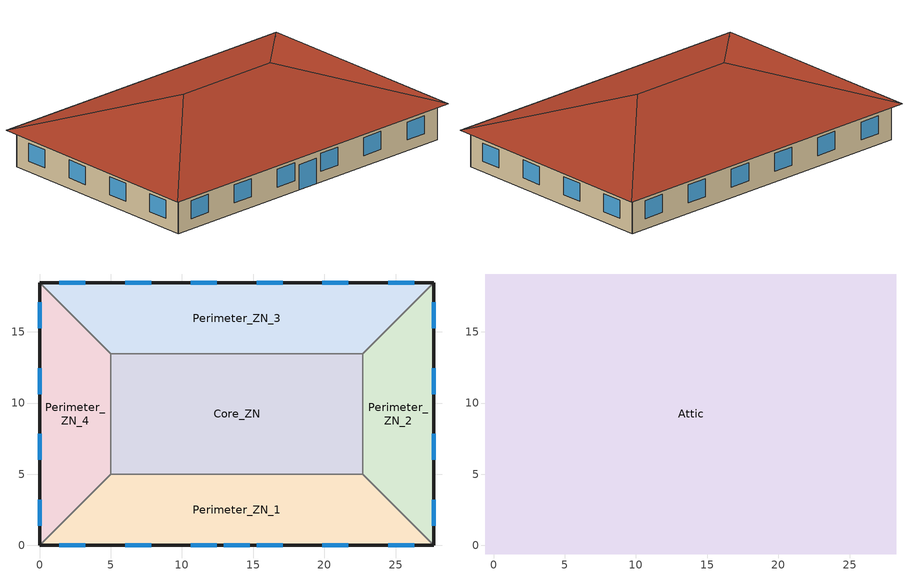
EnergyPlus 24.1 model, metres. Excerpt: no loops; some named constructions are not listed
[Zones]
Core_ZN
 floor ground (ext-slab): 5,13.46 22.69,13.46 22.69,5 5,5 z0
 wall to Perimeter_ZN_2 (int-walls): 22.69,5 22.69,13.46 z0:3.05
 wall to Perimeter_ZN_3 (int-walls): 22.69,13.46 5,13.46 z0:3.05
 wall to Perimeter_ZN_1 (int-walls): 5,5 22.69,5 z0:3.05
 wall to Perimeter_ZN_4 (int-walls): 5,13.46 5,5 z0:3.05
Perimeter_ZN_1
 floor ground (ext-slab): 27.69,0 0,0 5,5 22.69,5 z0
 wall outside (Mass Non-res Ext Wall): 0,0 27.69,0 z0:3.05
 wall to Perimeter_ZN_2 (int-walls): 27.69,0 22.69,5 z0:3.05
 wall to Perimeter_ZN_4 (int-walls): 5,5 0,0 z0:3.05
 window (Window Non-res Fixed): 1.39,0 3.22,0 / 6.01,0 7.84,0 / 10.62,0 12.45,0 / 15.24,0 17.07,0 / 19.85,0 21.68,0 / 24.47,0 26.3,0 z0.9:2.42; 12.93,0 14.76,0 z0:2.13
Perimeter_ZN_2
 floor ground (ext-slab): 22.69,13.46 27.69,18.46 27.69,0 22.69,5 z0
 wall outside (Mass Non-res Ext Wall): 27.69,0 27.69,18.46 z0:3.05
 wall to Perimeter_ZN_3 (int-walls): 27.69,18.46 22.69,13.46 z0:3.05
 window (Window Non-res Fixed): 27.69,1.39 27.69,3.22 / 27.69,6.01 27.69,7.84 / 27.69,10.62 27.69,12.45 / 27.69,15.24 27.69,17.07 z0.9:2.42
Perimeter_ZN_3
 floor ground (ext-slab): 5,13.46 0,18.46 27.69,18.46 22.69,13.46 z0
 wall outside (Mass Non-res Ext Wall): 27.69,18.46 0,18.46 z0:3.05
 wall to Perimeter_ZN_4 (int-walls): 0,18.46 5,13.46 z0:3.05
 window (Window Non-res Fixed): 26.3,18.46 24.47,18.46 / 21.68,18.46 19.85,18.46 / 17.07,18.46 15.24,18.46 / 12.45,18.46 10.62,18.46 / 7.84,18.46 6.01,18.46 / 3.22,18.46 1.39,18.46 z0.9:2.42
Perimeter_ZN_4
 floor ground (ext-slab): 5,5 0,0 0,18.46 5,13.46 z0
 wall outside (Mass Non-res Ext Wall): 0,18.46 0,0 z0:3.05
 window (Window Non-res Fixed): 0,17.07 0,15.24 / 0,12.45 0,10.62 / 0,7.84 0,6.01 / 0,3.22 0,1.39 z0.9:2.42
Attic
 floor outside (Attic Non-res Floor): 28.29,19.06 28.29,-0.6 27.69,0 27.69,18.46 z3.05; -0.6,19.06 28.29,19.06 27.69,18.46 0,18.46 z3.05; 0,0 27.69,0 28.29,-0.6 -0.6,-0.6 z3.05; -0.6,19.06 0,18.46 0,0 -0.6,-0.6 z3.05
 floor to Core_ZN (Attic Non-res Floor): 5,13.46 22.69,13.46 22.69,5 5,5 z3.05
 floor to Perimeter_ZN_2 (Attic Non-res Floor): 22.69,5 22.69,13.46 27.69,18.46 27.69,0 z3.05
 floor to Perimeter_ZN_3 (Attic Non-res Floor): 0,18.46 27.69,18.46 22.69,13.46 5,13.46 z3.05
 floor to Perimeter_ZN_1 (Attic Non-res Floor): 0,0 5,5 22.69,5 27.69,0 z3.05
 floor to Perimeter_ZN_4 (Attic Non-res Floor): 5,13.46 5,5 0,0 0,18.46 z3.05
 roof outside (Attic Non-res Roof): 28.29,-0.6,3.05 28.29,19.06,3.05 18.46,9.23,6.33; 28.29,19.06,3.05 -0.6,19.06,3.05 9.23,9.23,6.33 18.46,9.23,6.33; -0.6,-0.6,3.05 28.29,-0.6,3.05 18.46,9.23,6.33 9.23,9.23,6.33; -0.6,19.06,3.05 -0.6,-0.6,3.05 9.23,9.23,6.33
[INTERNALMASS] Zone or ZoneList=Core_ZN
Name | Construction | Surface Area
Core_ZN_Z001_O1739_monitor | Constr_Z001_O1739_Plastic_0.1701m | 0.4922
Core_ZN_Z001_O1740_monitor | Constr_Z001_O1740_Plastic_0.1056m | 0.5482
Core_ZN_Z001_O1741_item | Constr_Z001_O1741_Plastic_0.1426m | 0.4627
Core_ZN_Z001_O1742_chair | Constr_Z001_O1742_Wood_0.0412m | 1.9454
Core_ZN_Z001_O1743_monitor | Constr_Z001_O1743_Plastic_0.0892m | 0.388
Core_ZN_Z001_O1744_chair | Constr_Z001_O1744_Wood_0.0683m | 4.5107
Core_ZN_Z001_O1745_blackboard | Constr_Z001_O1745_Concrete_0.0882m | 6.0084
Core_ZN_Z001_O1746_chair | Constr_Z001_O1746_Wood_0.0721m | 5.8728
Core_ZN_Z001_O1747_chair | Constr_Z001_O1747_Wood_0.0505m | 2.9745
Core_ZN_Z001_O1748_desk | Constr_Z001_O1748_Wood_0.0915m | 12.1961
Core_ZN_Z001_O1749_chair | Constr_Z001_O1749_Wood_0.0461m | 2.2024
Core_ZN_Z001_O1750_blackboard | Constr_Z001_O1750_Concrete_0.0718m | 4.1454
Core_ZN_Z001_O1751_windowsill | Constr_Z001_O1751_Concrete_0.2300m | 5.0451
Core_ZN_Z001_O1752_radiator | Constr_Z001_O1752_Wood_0.1756m | 2.3957
Core_ZN_Z001_O1753_radiator | Constr_Z001_O1753_Wood_0.1629m | 2.7503
Core_ZN_Z001_O1754_table | Constr_Z001_O1754_Wood_0.1154m | 20.0414
Core_ZN_Z001_O1755_chair | Constr_Z001_O1755_Wood_0.0568m | 3.2033
Core_ZN_Z001_O1756_chair | Constr_Z001_O1756_Wood_0.0670m | 4.5898
Core_ZN_Z001_O1757_monitor | Constr_Z001_O1757_Plastic_0.0935m | 0.446
Core_ZN_Z001_O1758_chair | Constr_Z001_O1758_Wood_0.0726m | 5.1481
Core_ZN_Z001_O1759_light | Constr_Z001_O1759_Concrete_0.1888m | 3.6526
Core_ZN_Z001_O1760_chair | Constr_Z001_O1760_Wood_0.0581m | 3.3134
Core_ZN_Z001_O1761_chair | Constr_Z001_O1761_Wood_0.0665m | 5.0068
Core_ZN_Z001_O1762_light | Constr_Z001_O1762_Concrete_0.1329m | 0.7049
Core_ZN_Z001_O1763_light | Constr_Z001_O1763_Concrete_0.1716m | 1.3476
Core_ZN_Z001_O1764_monitor | Constr_Z001_O1764_Plastic_0.0904m | 0.3218
Core_ZN_Z001_O1765_monitor | Constr_Z001_O1765_Plastic_0.0961m | 0.6557
Core_ZN_Z001_O1766_item | Constr_Z001_O1766_Plastic_0.1176m | 0.4652
Core_ZN_Z001_O1767_chair | Constr_Z001_O1767_Wood_0.0374m | 1.5016
Core_ZN_Z001_O1768_monitor | Constr_Z001_O1768_Plastic_0.0891m | 0.2987
Core_ZN_Z001_O1769_wardrobe | Constr_Z001_O1769_Wood_0.4379m | 6.4582
Core_ZN_Z001_O1771_whiteboard | Constr_Z001_O1771_Plastic_0.5106m | 5.9086
Core_ZN_Z001_O1772_whiteboard | Constr_Z001_O1772_Plastic_0.3633m | 5.9088
Core_ZN_Z001_O1773_jalousie | Constr_Z001_O1773_Plastic_0.8269m | 21.0791
Core_ZN_Z001_O1774_table | Constr_Z001_O1774_Wood_0.0889m | 9.3599
Core_ZN_Z001_O1775_chair | Constr_Z001_O1775_Wood_0.0512m | 2.9666
Core_ZN_Z001_O1776_table | Constr_Z001_O1776_Wood_0.1100m | 33.0191
Core_ZN_Z001_O1777_chair | Constr_Z001_O1777_Wood_0.0554m | 3.2521
Core_ZN_Z001_O1778_chair | Constr_Z001_O1778_Wood_0.0636m | 4.182
Core_ZN_Z001_O1779_chair | Constr_Z001_O1779_Wood_0.0448m | 2.1424
Core_ZN_Z001_O1780_chair | Constr_Z001_O1780_Wood_0.0646m | 4.31
Core_ZN_Z001_O1781_computer desk | Constr_Z001_O1781_Wood_0.0893m | 16.1959
Core_ZN_Z001_O1782_chair | Constr_Z001_O1782_Wood_0.0227m | 1.1518
Core_ZN_Z001_O1783_chair | Constr_Z001_O1783_Wood_0.0461m | 2.503
Core_ZN_Z001_O1784_cabinet | Constr_Z001_O1784_Wood_0.2575m | 2.5465
Core_ZN_Z001_O1785_coffee machine | Constr_Z001_O1785_Plastic_0.1191m | 0.4426
Core_ZN_Z001_O1786_trash can | Constr_Z001_O1786_Plastic_0.0163m | 1.7486
Core_ZN_Z001_O1787_chair | Constr_Z001_O1787_Wood_0.0414m | 1.8518
Core_ZN_Z001_O1788_device | Constr_Z001_O1788_Plastic_0.1145m | 0.1048
Core_ZN_Z001_O1789_monitor | Constr_Z001_O1789_Plastic_0.1488m | 0.2533
Core_ZN_Z001_O1790_monitor | Constr_Z001_O1790_Plastic_0.0602m | 0.0565
Core_ZN_Z001_O1791_monitor | Constr_Z001_O1791_Plastic_0.1215m | 0.559
Core_ZN_Z001_O1792_stand | Constr_Z001_O1792_Wood_0.2543m | 2.1388
Core_ZN_Z001_O1793_windowsill | Constr_Z001_O1793_Concrete_0.8228m | 4.8369
Core_ZN_Z001_O1794_heater | Constr_Z001_O1794_Metal_0.2381m | 0.8804
Core_ZN_Z001_O1795_heater | Constr_Z001_O1795_Metal_0.3426m | 2.0982
Core_ZN_Z001_O1796_chair | Constr_Z001_O1796_Wood_0.0406m | 2.0102
Core_ZN_Z001_O1797_pc | Constr_Z001_O1797_Plastic_0.0819m | 0.0965
Core_ZN_Z001_O1798_pc | Constr_Z001_O1798_Plastic_0.1595m | 0.6939
Core_ZN_Z001_O1799_pc | Constr_Z001_O1799_Plastic_0.0878m | 0.4337
Core_ZN_Z001_O1800_box | Constr_Z001_O1800_Books_0.2088m | 1.9068
Core_ZN_Z001_O1801_monitor | Constr_Z001_O1801_Plastic_0.1087m | 0.5126
Core_ZN_Z001_O1802_table | Constr_Z001_O1802_Wood_0.3640m | 102.1374
Core_ZN_Z001_O1803_chair | Constr_Z001_O1803_Wood_0.3056m | 108.4824
Core_ZN_Z001_O1804_chair | Constr_Z001_O1804_Wood_0.3128m | 114.8013
Core_ZN_Z001_O1805_desk | Constr_Z001_O1805_Wood_0.2774m | 85.2024
Core_ZN_Z001_O1806_shelf | Constr_Z001_O1806_Wood_1.0172m | 70.2983
Core_ZN_Z001_O1807_shelf | Constr_Z001_O1807_Wood_0.8828m | 59.3018
Core_ZN_Z001_O1808_showcase | Constr_Z001_O1808_Wood_0.9421m | 58.7546
Core_ZN_Z001_O1811_lamp | Constr_Z001_O1811_Plastic_0.3426m | 3.2493
Core_ZN_Z001_O1812_showcase | Constr_Z001_O1812_Wood_0.9641m | 47.2212
Core_ZN_Z001_O1813_shelf | Constr_Z001_O1813_Wood_1.0816m | 48.4045
Core_ZN_Z001_O1814_clock | Constr_Z001_O1814_Plastic_0.3870m | 1.5663
Core_ZN_Z001_O1815_organizer | Constr_Z001_O1815_Plastic_1.0161m | 65.6236
Core_ZN_Z001_O1816_light | Constr_Z001_O1816_Concrete_1.4773m | 2.2892
Core_ZN_Z001_O1817_teapot | Constr_Z001_O1817_Plastic_1.0469m | 2.1917
Core_ZN_Z001_O1820_organizer | Constr_Z001_O1820_Plastic_2.2749m | 10.25
Core_ZN_Z001_O1821_laptop | Constr_Z001_O1821_Plastic_1.0124m | 24.9958
Core_ZN_Z001_O1822_plant | Constr_Z001_O1822_Plastic_1.1511m | 32.4132
Core_ZN_Z001_O1823_plant | Constr_Z001_O1823_Plastic_1.2413m | 23.7142
Core_ZN_Z001_O1824_plant | Constr_Z001_O1824_Plastic_0.9379m | 28.3648
Core_ZN_Z001_O1825_basket | Constr_Z001_O1825_Plastic_0.9441m | 47.1676
Core_ZN_Z001_O1826_box | Constr_Z001_O1826_Books_1.5214m | 12.4749
Core_ZN_Z001_O1827_chair | Constr_Z001_O1827_Wood_0.3218m | 115.9111
Core_ZN_Z001_O1828_blackboard | Constr_Z001_O1828_Concrete_1.2002m | 49.7386
Core_ZN_Z001_O1829_chair | Constr_Z001_O1829_Wood_0.3878m | 159.2549
Core_ZN_Z001_O1830_chair | Constr_Z001_O1830_Wood_0.3279m | 125.5482
Core_ZN_Z001_O1831_desk | Constr_Z001_O1831_Wood_0.3664m | 119.702
Core_ZN_Z001_O1832_blackboard | Constr_Z001_O1832_Concrete_1.1561m | 66.2964
Core_ZN_Z001_O1833_windowsill | Constr_Z001_O1833_Concrete_1.1858m | 81.7537
Core_ZN_Z001_O1834_radiator | Constr_Z001_O1834_Wood_0.9847m | 65.9233
Core_ZN_Z001_O1835_radiator | Constr_Z001_O1835_Wood_1.1228m | 66.8871
Core_ZN_Z001_O1836_table | Constr_Z001_O1836_Wood_0.3701m | 120.5491
Core_ZN_Z001_O1837_chair | Constr_Z001_O1837_Wood_0.3402m | 123.5725
Core_ZN_Z001_O1838_chair | Constr_Z001_O1838_Wood_0.3486m | 133.5501
Core_ZN_Z001_O1839_chair | Constr_Z001_O1839_Wood_0.3580m | 140.2637
Core_ZN_Z001_O1840_light | Constr_Z001_O1840_Concrete_1.0017m | 75.0442
Core_ZN_Z001_O1841_chair | Constr_Z001_O1841_Wood_0.3324m | 130.1742
Core_ZN_Z001_O1842_light | Constr_Z001_O1842_Concrete_1.1632m | 76.0048
Core_ZN_Z001_O1843_light | Constr_Z001_O1843_Concrete_1.4842m | 32.5722
Core_ZN_Z001_O1844_item | Constr_Z001_O1844_Plastic_2.1024m | 29.1561
Core_ZN_Z001_O1845_chair | Constr_Z001_O1845_Wood_0.3534m | 132.8987
Core_ZN_Z001_O1846_monitor | Constr_Z001_O1846_Plastic_1.3962m | 36.1105
Core_ZN_Z001_O1847_blackboard | Constr_Z001_O1847_Concrete_0.9975m | 68.9506
Core_ZN_Z001_O1848_chair | Constr_Z001_O1848_Wood_0.4491m | 203.6506
Core_ZN_Z001_O1849_chair | Constr_Z001_O1849_Wood_0.3205m | 102.9296
Core_ZN_Z001_O1850_desk | Constr_Z001_O1850_Wood_0.3596m | 98.7245
Core_ZN_Z001_O1851_blackboard | Constr_Z001_O1851_Concrete_0.9559m | 66.0173
Core_ZN_Z001_O1852_windowsill | Constr_Z001_O1852_Concrete_0.9946m | 73.9668
Core_ZN_Z001_O1853_radiator | Constr_Z001_O1853_Wood_1.2490m | 58.263
Core_ZN_Z001_O1854_radiator | Constr_Z001_O1854_Wood_1.1493m | 57.7965
Core_ZN_Z001_O1855_table | Constr_Z001_O1855_Wood_0.5119m | 152.613
Core_ZN_Z001_O1856_chair | Constr_Z001_O1856_Wood_0.3641m | 130.7074
Core_ZN_Z001_O1857_chair | Constr_Z001_O1857_Wood_0.3823m | 142.8438
Core_ZN_Z001_O1858_chair | Constr_Z001_O1858_Wood_0.3386m | 115.3055
Core_ZN_Z001_O1859_light | Constr_Z001_O1859_Concrete_1.5861m | 90.5048
Core_ZN_Z001_O1860_chair | Constr_Z001_O1860_Wood_0.3112m | 100.6518
Core_ZN_Z001_O1861_light | Constr_Z001_O1861_Concrete_0.9880m | 59.0736
Core_ZN_Z001_O1862_light | Constr_Z001_O1862_Concrete_0.9412m | 73.8894
Core_ZN_Z001_O1863_item | Constr_Z001_O1863_Plastic_1.0728m | 44.2065
Core_ZN_Z001_O1864_chair | Constr_Z001_O1864_Wood_0.2836m | 79.6533
Core_ZN_Z001_O1865_monitor | Constr_Z001_O1865_Plastic_1.3006m | 24.9143
Core_ZN_Z001_O1866_wardrobe | Constr_Z001_O1866_Wood_0.5623m | 12.7656
Core_ZN_Z001_O1867_chair | Constr_Z001_O1867_Wood_0.0614m | 3.7789
Core_ZN_Z001_O1868_bed | Constr_Z001_O1868_Wood_0.4059m | 5.5013
Core_ZN_Z001_O1869_bed | Constr_Z001_O1869_Fabric_0.3582m | 5.5611
Core_ZN_Z001_O1870_nightstand | Constr_Z001_O1870_Wood_0.1436m | 0.7537
Core_ZN_Z001_O1871_nightstand | Constr_Z001_O1871_Wood_0.1990m | 0.7457
Core_ZN_Z001_O1872_desk | Constr_Z001_O1872_Wood_0.0429m | 14.7344
Core_ZN_Z001_O1873_monitor | Constr_Z001_O1873_Plastic_0.1443m | 0.4692
Core_ZN_Z001_O1874_radiator | Constr_Z001_O1874_Wood_0.3586m | 2.6518
Core_ZN_Z001_O1875_coffee table | Constr_Z001_O1875_Wood_0.0608m | 5.5997
Core_ZN_Z001_O1876_chair | Constr_Z001_O1876_Wood_0.0695m | 5.313
Core_ZN_Z001_O1877_chair | Constr_Z001_O1877_Wood_0.0682m | 5.0912
Core_ZN_Z001_O1878_partition | Constr_Z001_O1878_Concrete_0.5548m | 11.29
Core_ZN_Z001_O1879_closet | Constr_Z001_O1879_Wood_0.2758m | 5.7941
Core_ZN_Z001_O1880_bench | Constr_Z001_O1880_Wood_0.2886m | 1.7933
Core_ZN_Z001_O1881_bag | Constr_Z001_O1881_Fabric_0.1386m | 0.7787
Core_ZN_Z001_O1882_luggage | Constr_Z001_O1882_Plastic_0.1736m | 1.6121
Core_ZN_Z001_O1883_trash can | Constr_Z001_O1883_Plastic_0.0161m | 1.8306
Core_ZN_Z001_O1884_blanket | Constr_Z001_O1884_Plastic_0.1269m | 2.4948
Core_ZN_Z001_O1885_blanket | Constr_Z001_O1885_Plastic_0.0991m | 2.1898
Core_ZN_Z001_O1886_pillow | Constr_Z001_O1886_Fabric_0.1473m | 1.0264
Core_ZN_Z001_O1887_pillow | Constr_Z001_O1887_Fabric_0.1135m | 0.976
Core_ZN_Z001_O1888_doorframe | Constr_Z001_O1888_Concrete_0.0755m | 1.2328
Core_ZN_Z001_O1890_lamp | Constr_Z001_O1890_Plastic_0.0429m | 0.3127
Core_ZN_Z001_O1891_backpack | Constr_Z001_O1891_Plastic_0.1040m | 0.4018
Core_ZN_Z001_O1892_bag | Constr_Z001_O1892_Fabric_0.0805m | 0.2185
Core_ZN_Z001_O1893_bag | Constr_Z001_O1893_Fabric_0.1538m | 0.3752
Core_ZN_Z001_O1894_bag | Constr_Z001_O1894_Fabric_0.1244m | 0.3659
Core_ZN_Z001_O1895_light | Constr_Z001_O1895_Concrete_0.0686m | 0.1006
Core_ZN_Z001_O1896_wardrobe | Constr_Z001_O1896_Wood_0.6037m | 12.3621
Core_ZN_Z001_O1897_chair | Constr_Z001_O1897_Wood_0.0671m | 4.6815
Core_ZN_Z001_O1898_bed | Constr_Z001_O1898_Wood_0.3730m | 5.6
Core_ZN_Z001_O1899_bed | Constr_Z001_O1899_Fabric_0.3641m | 5.822
Core_ZN_Z001_O1900_nightstand | Constr_Z001_O1900_Wood_0.1587m | 0.9042
Core_ZN_Z001_O1901_nightstand | Constr_Z001_O1901_Wood_0.1966m | 0.9401
Core_ZN_Z001_O1902_desk | Constr_Z001_O1902_Wood_0.0631m | 14.7846
Core_ZN_Z001_O1903_monitor | Constr_Z001_O1903_Plastic_0.1294m | 0.6669
Core_ZN_Z001_O1904_radiator | Constr_Z001_O1904_Wood_0.3787m | 3.0334
Core_ZN_Z001_O1905_coffee table | Constr_Z001_O1905_Wood_0.0591m | 4.9597
Core_ZN_Z001_O1906_chair | Constr_Z001_O1906_Wood_0.0758m | 6.3359
Core_ZN_Z001_O1907_chair | Constr_Z001_O1907_Wood_0.0715m | 5.5659
Core_ZN_Z001_O1908_partition | Constr_Z001_O1908_Concrete_0.5894m | 6.8427
Core_ZN_Z001_O1909_closet | Constr_Z001_O1909_Wood_0.2772m | 6.4216
Core_ZN_Z001_O1910_bench | Constr_Z001_O1910_Wood_0.2997m | 1.7386
Core_ZN_Z001_O1911_bag | Constr_Z001_O1911_Fabric_0.1442m | 0.7754
Core_ZN_Z001_O1912_luggage | Constr_Z001_O1912_Plastic_0.1917m | 1.6506
Core_ZN_Z001_O1913_trash can | Constr_Z001_O1913_Plastic_0.0170m | 2.0772
Core_ZN_Z001_O1914_blanket | Constr_Z001_O1914_Plastic_0.0857m | 2.3666
Core_ZN_Z001_O1915_blanket | Constr_Z001_O1915_Plastic_0.0932m | 2.2868
Core_ZN_Z001_O1916_pillow | Constr_Z001_O1916_Fabric_0.1236m | 0.8771
Core_ZN_Z001_O1917_pillow | Constr_Z001_O1917_Fabric_0.1626m | 1.1405
Core_ZN_Z001_O1918_doorframe | Constr_Z001_O1918_Concrete_0.0820m | 1.1476
Core_ZN_Z001_O1920_backpack | Constr_Z001_O1920_Plastic_0.1066m | 0.4005
Core_ZN_Z001_O1921_bag | Constr_Z001_O1921_Fabric_0.1035m | 0.2948
Core_ZN_Z001_O1922_bag | Constr_Z001_O1922_Fabric_0.0523m | 0.3061
Core_ZN_Z001_O1923_bag | Constr_Z001_O1923_Fabric_0.1370m | 0.3444
Core_ZN_Z001_O1924_wardrobe | Constr_Z001_O1924_Wood_0.2570m | 13.4066
Core_ZN_Z001_O1925_chair | Constr_Z001_O1925_Wood_0.0607m | 3.9786
Core_ZN_Z001_O1926_bed | Constr_Z001_O1926_Wood_0.1889m | 5.6993
Core_ZN_Z001_O1927_bed | Constr_Z001_O1927_Fabric_0.2105m | 5.8021
Core_ZN_Z001_O1928_nightstand | Constr_Z001_O1928_Wood_0.1119m | 0.9253
Core_ZN_Z001_O1929_nightstand | Constr_Z001_O1929_Wood_0.1318m | 0.8779
Core_ZN_Z001_O1930_desk | Constr_Z001_O1930_Wood_0.0236m | 6.838
Core_ZN_Z001_O1931_monitor | Constr_Z001_O1931_Plastic_0.0900m | 0.5325
Core_ZN_Z001_O1932_radiator | Constr_Z001_O1932_Wood_0.1251m | 1.9184
Core_ZN_Z001_O1933_coffee table | Constr_Z001_O1933_Wood_0.0583m | 3.4042
Core_ZN_Z001_O1934_chair | Constr_Z001_O1934_Wood_0.0612m | 4.2857
Core_ZN_Z001_O1935_chair | Constr_Z001_O1935_Wood_0.0627m | 4.091
Core_ZN_Z001_O1936_partition | Constr_Z001_O1936_Concrete_0.1642m | 11.7554
Core_ZN_Z001_O1937_closet | Constr_Z001_O1937_Wood_0.1664m | 5.6506
Core_ZN_Z001_O1938_bench | Constr_Z001_O1938_Wood_0.2442m | 1.8609
Core_ZN_Z001_O1939_bag | Constr_Z001_O1939_Fabric_0.1245m | 0.8034
Core_ZN_Z001_O1940_luggage | Constr_Z001_O1940_Plastic_0.1181m | 1.5957
Core_ZN_Z001_O1941_trash can | Constr_Z001_O1941_Plastic_0.0156m | 1.7469
Core_ZN_Z001_O1942_blanket | Constr_Z001_O1942_Plastic_0.0538m | 2.3573
Core_ZN_Z001_O1943_blanket | Constr_Z001_O1943_Plastic_0.1366m | 1.8389
Core_ZN_Z001_O1944_pillow | Constr_Z001_O1944_Fabric_0.1075m | 0.6928
Core_ZN_Z001_O1945_pillow | Constr_Z001_O1945_Fabric_0.0975m | 1.1998
Core_ZN_Z001_O1946_doorframe | Constr_Z001_O1946_Concrete_0.0350m | 1.2742
Core_ZN_Z001_O1948_lamp | Constr_Z001_O1948_Plastic_0.0488m | 0.3337
Core_ZN_Z001_O1949_backpack | Constr_Z001_O1949_Plastic_0.0872m | 0.3989
Core_ZN_Z001_O1950_bag | Constr_Z001_O1950_Fabric_0.1433m | 0.3887
Core_ZN_Z001_O1951_bag | Constr_Z001_O1951_Fabric_0.0714m | 0.2226
Core_ZN_Z001_O1952_bag | Constr_Z001_O1952_Fabric_0.0630m | 0.1856
Core_ZN_Z001_O1953_light | Constr_Z001_O1953_Concrete_0.0537m | 0.1507
Core_ZN_Z001_O1954_light | Constr_Z001_O1954_Concrete_0.0451m | 0.2262
Core_ZN_Z001_O1955_box | Constr_Z001_O1955_Books_0.1626m | 0.8018
Core_ZN_Z001_O1956_shelf | Constr_Z001_O1956_Wood_0.3896m | 5.9558
Core_ZN_Z001_O1957_drawer | Constr_Z001_O1957_Wood_0.1755m | 0.805
Core_ZN_Z001_O1958_table | Constr_Z001_O1958_Wood_0.0770m | 3.2391
Core_ZN_Z001_O1959_desk | Constr_Z001_O1959_Wood_0.0657m | 2.8059
Core_ZN_Z001_O1960_box | Constr_Z001_O1960_Books_0.2900m | 1.9955
Core_ZN_Z001_O1961_papers | Constr_Z001_O1961_Books_0.0812m | 0.2032
Core_ZN_Z001_O1962_laptop | Constr_Z001_O1962_Plastic_0.0674m | 0.4067
Core_ZN_Z001_O1964_box | Constr_Z001_O1964_Books_0.1193m | 0.797
Core_ZN_Z001_O1965_box | Constr_Z001_O1965_Books_0.1214m | 0.2472
Core_ZN_Z001_O1966_book | Constr_Z001_O1966_Books_0.0671m | 0.1817
Core_ZN_Z001_O1967_rack | Constr_Z001_O1967_Wood_0.2554m | 0.6164
Core_ZN_Z001_O1968_box | Constr_Z001_O1968_Books_0.0881m | 0.4361
Core_ZN_Z001_O1969_box | Constr_Z001_O1969_Books_0.1238m | 0.4296
Core_ZN_Z001_O1970_box | Constr_Z001_O1970_Books_0.1592m | 0.3599
Core_ZN_Z001_O1971_box | Constr_Z001_O1971_Books_0.0876m | 0.2329
Core_ZN_Z001_O1972_organizer | Constr_Z001_O1972_Plastic_0.0781m | 0.0973
Core_ZN_Z001_O1973_box | Constr_Z001_O1973_Books_0.2077m | 0.3943
Core_ZN_Z001_O1974_box | Constr_Z001_O1974_Books_0.0998m | 0.3278
Core_ZN_Z001_O1975_box | Constr_Z001_O1975_Books_0.0927m | 0.3655
Core_ZN_Z001_O1976_box | Constr_Z001_O1976_Books_0.0981m | 0.3556
Core_ZN_Z001_O1977_box | Constr_Z001_O1977_Books_0.0900m | 0.211
Core_ZN_Z001_O1978_box | Constr_Z001_O1978_Books_0.1162m | 0.6688
Core_ZN_Z001_O1979_shelf | Constr_Z001_O1979_Wood_0.4736m | 6.3223
Core_ZN_Z001_O1980_drawer | Constr_Z001_O1980_Wood_0.1473m | 0.8499
Core_ZN_Z001_O1981_table | Constr_Z001_O1981_Wood_0.0824m | 3.4944
Core_ZN_Z001_O1982_desk | Constr_Z001_O1982_Wood_0.0500m | 3.2236
Core_ZN_Z001_O1983_box | Constr_Z001_O1983_Books_0.2576m | 1.9741
Core_ZN_Z001_O1984_drawer | Constr_Z001_O1984_Wood_0.1215m | 0.3417
Core_ZN_Z001_O1985_papers | Constr_Z001_O1985_Books_0.1273m | 0.3717
Core_ZN_Z001_O1986_lamp | Constr_Z001_O1986_Plastic_0.0846m | 0.1713
Core_ZN_Z001_O1987_lamp | Constr_Z001_O1987_Plastic_0.0871m | 0.1596
Core_ZN_Z001_O1988_item | Constr_Z001_O1988_Plastic_0.0484m | 0.1446
Core_ZN_Z001_O1989_laptop | Constr_Z001_O1989_Plastic_0.0491m | 0.3097
Core_ZN_Z001_O1991_box | Constr_Z001_O1991_Books_0.1030m | 0.8183
Core_ZN_Z001_O1992_box | Constr_Z001_O1992_Books_0.1241m | 0.5744
Core_ZN_Z001_O1993_book | Constr_Z001_O1993_Books_0.0917m | 0.1842
Core_ZN_Z001_O1994_rack | Constr_Z001_O1994_Wood_0.2468m | 0.5617
Core_ZN_Z001_O1995_box | Constr_Z001_O1995_Books_0.1237m | 0.5361
Core_ZN_Z001_O1996_box | Constr_Z001_O1996_Books_0.0902m | 0.4745
Core_ZN_Z001_O1997_box | Constr_Z001_O1997_Books_0.1318m | 0.4574
Core_ZN_Z001_O1998_box | Constr_Z001_O1998_Books_0.0977m | 0.2886
Core_ZN_Z001_O1999_organizer | Constr_Z001_O1999_Plastic_0.2081m | 1.0407
Core_ZN_Z001_O2000_box | Constr_Z001_O2000_Books_0.1134m | 0.388
Core_ZN_Z001_O2001_box | Constr_Z001_O2001_Books_0.1165m | 0.3829
Core_ZN_Z001_O2002_box | Constr_Z001_O2002_Books_0.0988m | 0.2824
Core_ZN_Z001_O2003_box | Constr_Z001_O2003_Books_0.0875m | 0.3327
Core_ZN_Z001_O2004_box | Constr_Z001_O2004_Books_0.1051m | 0.2122
Core_ZN_Z001_O2005_armoire | Constr_Z001_O2005_Wood_0.6505m | 14.2633
Core_ZN_Z001_O2006_plant | Constr_Z001_O2006_Plastic_0.1129m | 0.5029
Core_ZN_Z001_O2007_plant | Constr_Z001_O2007_Plastic_0.1299m | 0.4526
Core_ZN_Z001_O2008_plant | Constr_Z001_O2008_Plastic_0.1574m | 0.5635
Core_ZN_Z001_O2009_radiator | Constr_Z001_O2009_Metal_0.2045m | 1.4572
Core_ZN_Z001_O2010_side table | Constr_Z001_O2010_Wood_0.0637m | 3.3332
Core_ZN_Z001_O2011_stool | Constr_Z001_O2011_Wood_0.1124m | 0.4235
Core_ZN_Z001_O2012_tv | Constr_Z001_O2012_Plastic_0.0765m | 0.5531
Core_ZN_Z001_O2014_computer desk | Constr_Z001_O2014_Wood_0.1298m | 11.3277
Core_ZN_Z001_O2015_cabinet | Constr_Z001_O2015_Wood_0.2525m | 1.8245
Core_ZN_Z001_O2016_storage bin | Constr_Z001_O2016_Plastic_0.1234m | 0.342
Core_ZN_Z001_O2017_object | Constr_Z001_O2017_Plastic_0.1036m | 0.3581
Core_ZN_Z001_O2018_clock | Constr_Z001_O2018_Plastic_0.0924m | 0.1765
Core_ZN_Z001_O2019_printer | Constr_Z001_O2019_Plastic_0.0986m | 0.4767
Core_ZN_Z001_O2020_couch | Constr_Z001_O2020_Fabric_0.4050m | 5.0304
Core_ZN_Z001_O2021_cabinet | Constr_Z001_O2021_Wood_0.2522m | 1.8728
Core_ZN_Z001_O2022_vase | Constr_Z001_O2022_Plastic_0.0332m | 0.1444
Core_ZN_Z001_O2023_object | Constr_Z001_O2023_Plastic_0.0744m | 0.1505
Core_ZN_Z001_O2024_desk | Constr_Z001_O2024_Wood_0.1099m | 11.3297
Core_ZN_Z001_O2025_ventilator | Constr_Z001_O2025_Plastic_0.0844m | 0.1434
Core_ZN_Z001_O2026_keyboard | Constr_Z001_O2026_Plastic_0.1659m | 0.7322
Core_ZN_Z001_O2027_vase | Constr_Z001_O2027_Plastic_0.0635m | 0.104
Core_ZN_Z001_O2028_printer | Constr_Z001_O2028_Plastic_0.0776m | 0.1611
Core_ZN_Z001_O2029_chair | Constr_Z001_O2029_Wood_0.0634m | 4.1576
Core_ZN_Z001_O2030_table | Constr_Z001_O2030_Wood_0.0706m | 3.9822
Core_ZN_Z001_O2031_plant | Constr_Z001_O2031_Plastic_0.2174m | 1.0972
Core_ZN_Z001_O2032_wardrobe | Constr_Z001_O2032_Wood_0.4806m | 10.3735
Core_ZN_Z001_O2033_couch | Constr_Z001_O2033_Fabric_0.3834m | 5.1087
Core_ZN_Z001_O2034_cabinet | Constr_Z001_O2034_Wood_0.2417m | 1.9724
Core_ZN_Z001_O2035_vase | Constr_Z001_O2035_Plastic_0.0329m | 0.1457
Core_ZN_Z001_O2036_object | Constr_Z001_O2036_Plastic_0.0784m | 0.1925
Core_ZN_Z001_O2037_desk | Constr_Z001_O2037_Wood_0.1124m | 11.4025
Core_ZN_Z001_O2038_lamp | Constr_Z001_O2038_Plastic_0.1501m | 0.4445
Core_ZN_Z001_O2039_ventilator | Constr_Z001_O2039_Plastic_0.0520m | 0.0962
Core_ZN_Z001_O2040_keyboard | Constr_Z001_O2040_Plastic_0.0851m | 0.6425
Core_ZN_Z001_O2041_vase | Constr_Z001_O2041_Plastic_0.1322m | 0.3925
Core_ZN_Z001_O2042_printer | Constr_Z001_O2042_Plastic_0.1302m | 0.3265
Core_ZN_Z001_O2043_couch | Constr_Z001_O2043_Fabric_0.4540m | 5.0584
Core_ZN_Z001_O2044_cabinet | Constr_Z001_O2044_Wood_0.1690m | 1.1757
Core_ZN_Z001_O2045_object | Constr_Z001_O2045_Plastic_0.0863m | 0.124
Core_ZN_Z001_O2046_desk | Constr_Z001_O2046_Wood_0.1215m | 12.2972
Core_ZN_Z001_O2047_ventilator | Constr_Z001_O2047_Plastic_0.0505m | 0.0416
Core_ZN_Z001_O2048_keyboard | Constr_Z001_O2048_Plastic_0.1280m | 0.7162
Core_ZN_Z001_O2049_vase | Constr_Z001_O2049_Plastic_0.0760m | 0.0987
Core_ZN_Z001_O2050_printer | Constr_Z001_O2050_Plastic_0.1139m | 0.3152
Core_ZN_Z001_O2051_chair | Constr_Z001_O2051_Wood_0.0414m | 1.8087
Core_ZN_Z001_O2052_plant | Constr_Z001_O2052_Plastic_0.0623m | 0.1877
Core_ZN_Z001_O2053_cabinet | Constr_Z001_O2053_Wood_0.3034m | 0.7247
Core_ZN_Z001_O2054_couch | Constr_Z001_O2054_Fabric_0.4469m | 4.9304
Core_ZN_Z001_O2055_cabinet | Constr_Z001_O2055_Wood_0.2889m | 1.9515
Core_ZN_Z001_O2056_object | Constr_Z001_O2056_Plastic_0.0884m | 0.1743
Core_ZN_Z001_O2057_desk | Constr_Z001_O2057_Wood_0.1124m | 12.308
Core_ZN_Z001_O2058_lamp | Constr_Z001_O2058_Plastic_0.1316m | 0.297
Core_ZN_Z001_O2059_ventilator | Constr_Z001_O2059_Plastic_0.0851m | 0.1646
Core_ZN_Z001_O2060_keyboard | Constr_Z001_O2060_Plastic_0.1553m | 0.6395
Core_ZN_Z001_O2061_vase | Constr_Z001_O2061_Plastic_0.0902m | 0.3579
Core_ZN_Z001_O2062_printer | Constr_Z001_O2062_Plastic_0.1022m | 0.2946
Core_ZN_Z001_O2063_chair | Constr_Z001_O2063_Wood_0.0618m | 3.8523
Core_ZN_Z001_O2064_table | Constr_Z001_O2064_Wood_0.0320m | 3.0515
Core_ZN_Z001_O2065_plant | Constr_Z001_O2065_Plastic_0.1286m | 0.6934
Core_ZN_Z001_O2066_wardrobe | Constr_Z001_O2066_Wood_0.1500m | 3.4914
Core_ZN_Z001_O2067_couch | Constr_Z001_O2067_Fabric_0.3874m | 4.9433
Core_ZN_Z001_O2068_cabinet | Constr_Z001_O2068_Wood_0.2128m | 1.9939
Core_ZN_Z001_O2069_object | Constr_Z001_O2069_Plastic_0.0712m | 0.1517
Core_ZN_Z001_O2070_desk | Constr_Z001_O2070_Wood_0.1092m | 9.5746
Core_ZN_Z001_O2071_ventilator | Constr_Z001_O2071_Plastic_0.0837m | 0.1601
Core_ZN_Z001_O2072_keyboard | Constr_Z001_O2072_Plastic_0.0786m | 1.0244
Core_ZN_Z001_O2073_vase | Constr_Z001_O2073_Plastic_0.0516m | 0.1706
Core_ZN_Z001_O2074_printer | Constr_Z001_O2074_Plastic_0.1294m | 0.357
Core_ZN_Z001_O2075_chair | Constr_Z001_O2075_Wood_0.0346m | 1.4672
Core_ZN_Z001_O2076_table | Constr_Z001_O2076_Wood_0.0488m | 2.6497
Core_ZN_Z001_O2077_plant | Constr_Z001_O2077_Plastic_0.1539m | 0.7668
Core_ZN_Z001_O2078_chair | Constr_Z001_O2078_Wood_0.0543m | 3.2013
Core_ZN_Z001_O2079_table | Constr_Z001_O2079_Wood_0.1081m | 9.556
Core_ZN_Z001_O2080_bench | Constr_Z001_O2080_Wood_0.2139m | 3.8088
Core_ZN_Z001_O2081_chair | Constr_Z001_O2081_Wood_0.0636m | 4.3197
Core_ZN_Z001_O2082_chair | Constr_Z001_O2082_Wood_0.0657m | 4.2413
Core_ZN_Z001_O2083_sofa | Constr_Z001_O2083_Fabric_0.3724m | 11.3564
Core_ZN_Z001_O2084_couch table | Constr_Z001_O2084_Wood_0.0736m | 4.8972
Core_ZN_Z001_O2085_desk | Constr_Z001_O2085_Wood_0.0941m | 7.9303
Core_ZN_Z001_O2086_chair | Constr_Z001_O2086_Wood_0.0594m | 3.4791
Core_ZN_Z001_O2087_cabinet | Constr_Z001_O2087_Wood_0.2071m | 4.332
Core_ZN_Z001_O2088_cabinet | Constr_Z001_O2088_Wood_0.1728m | 4.1926
Core_ZN_Z001_O2089_tv stand | Constr_Z001_O2089_Wood_0.2171m | 3.4187
Core_ZN_Z001_O2090_shelf | Constr_Z001_O2090_Wood_0.1804m | 5.4353
Core_ZN_Z001_O2091_commode | Constr_Z001_O2091_Wood_0.2305m | 4.3061
Core_ZN_Z001_O2092_stool | Constr_Z001_O2092_Wood_0.1985m | 1.4778
Core_ZN_Z001_O2093_stool | Constr_Z001_O2093_Wood_0.1361m | 1.069
Core_ZN_Z001_O2094_cabinet | Constr_Z001_O2094_Wood_0.1746m | 4.9631
Core_ZN_Z001_O2095_shelf | Constr_Z001_O2095_Wood_0.1102m | 0.8751
Core_ZN_Z001_O2096_stand | Constr_Z001_O2096_Wood_0.1153m | 1.31
Core_ZN_Z001_O2097_cabinet | Constr_Z001_O2097_Wood_0.1824m | 6.0149
Core_ZN_Z001_O2098_lamp | Constr_Z001_O2098_Plastic_0.1355m | 0.9535
Core_ZN_Z001_O2099_tv | Constr_Z001_O2099_Plastic_0.1370m | 1.2992
Core_ZN_Z001_O2100_decoration | Constr_Z001_O2100_Plastic_0.0578m | 0.1504
Core_ZN_Z001_O2101_shelf | Constr_Z001_O2101_Wood_0.1485m | 1.4931
Core_ZN_Z001_O2102_shelf | Constr_Z001_O2102_Wood_0.0927m | 0.5191
Core_ZN_Z001_O2103_box | Constr_Z001_O2103_Books_0.0942m | 0.4648
Core_ZN_Z001_O2104_plant | Constr_Z001_O2104_Plastic_0.1204m | 0.324
Core_ZN_Z001_O2105_plant | Constr_Z001_O2105_Plastic_0.0740m | 0.096
Core_ZN_Z001_O2106_cushion | Constr_Z001_O2106_Fabric_0.0911m | 0.2788
Core_ZN_Z001_O2107_cushion | Constr_Z001_O2107_Fabric_0.2250m | 0.8333
Core_ZN_Z001_O2108_cushion | Constr_Z001_O2108_Fabric_0.1588m | 0.3532
Core_ZN_Z001_O2109_cushion | Constr_Z001_O2109_Fabric_0.1257m | 0.3055
Core_ZN_Z001_O2110_cushion | Constr_Z001_O2110_Fabric_0.1065m | 0.2769
Core_ZN_Z001_O2111_cushion | Constr_Z001_O2111_Fabric_0.1572m | 0.5726
Core_ZN_Z001_O2112_shelf | Constr_Z001_O2112_Wood_0.1214m | 0.6443
Core_ZN_Z001_O2113_monitor | Constr_Z001_O2113_Plastic_0.0820m | 0.4489
Core_ZN_Z001_O2114_cushion | Constr_Z001_O2114_Fabric_0.1174m | 0.4361
Core_ZN_Z001_O2115_cushion | Constr_Z001_O2115_Fabric_0.1595m | 0.5781
Core_ZN_Z001_O2116_cushion | Constr_Z001_O2116_Fabric_0.1543m | 0.7583
Core_ZN_Z001_O2117_cushion | Constr_Z001_O2117_Fabric_0.1813m | 0.5406
Core_ZN_Z001_O2118_clock | Constr_Z001_O2118_Plastic_0.1291m | 1.6349
Core_ZN_Z001_O2119_armchair | Constr_Z001_O2119_Wood_0.1123m | 15.662
Core_ZN_Z001_O2120_cushion | Constr_Z001_O2120_Fabric_0.1473m | 0.6328
Core_ZN_Z001_O2121_cushion | Constr_Z001_O2121_Fabric_0.1297m | 0.6354
Core_ZN_Z001_O2122_shelf | Constr_Z001_O2122_Wood_0.1493m | 1.0257
Core_ZN_Z001_O2123_shelf | Constr_Z001_O2123_Wood_0.0805m | 0.467
Core_ZN_Z001_O2125_wardrobe | Constr_Z001_O2125_Wood_0.3131m | 8.529
Core_ZN_Z001_O2126_object | Constr_Z001_O2126_Plastic_0.0850m | 0.1942
Core_ZN_Z001_O2127_cabinet | Constr_Z001_O2127_Wood_0.2245m | 3.3432
Core_ZN_Z001_O2130_curtain rail | Constr_Z001_O2130_Fabric_0.2377m | 1.2193
Core_ZN_Z001_O2131_clutter | Constr_Z001_O2131_Plastic_0.3500m | 1.4509
Core_ZN_Z001_O2132_radiator | Constr_Z001_O2132_Wood_0.1733m | 1.1656
Core_ZN_Z001_O2133_sofa chair | Constr_Z001_O2133_Wood_0.2934m | 2.2041
Core_ZN_Z001_O2134_sofa chair | Constr_Z001_O2134_Wood_0.2752m | 2.0894
Core_ZN_Z001_O2135_clothes | Constr_Z001_O2135_Fabric_0.0855m | 0.2001
Core_ZN_Z001_O2136_office chair | Constr_Z001_O2136_Wood_0.0755m | 5.7797
Core_ZN_Z001_O2137_desk | Constr_Z001_O2137_Wood_0.1118m | 8.1959
Core_ZN_Z001_O2138_stereo equipment | Constr_Z001_O2138_Plastic_0.1045m | 0.5922
Core_ZN_Z001_O2139_object | Constr_Z001_O2139_Plastic_0.0648m | 0.1528
Core_ZN_Z001_O2140_monitor | Constr_Z001_O2140_Plastic_0.1261m | 0.6414
Core_ZN_Z001_O2141_object | Constr_Z001_O2141_Plastic_0.0966m | 0.2599
Core_ZN_Z001_O2142_bag | Constr_Z001_O2142_Fabric_0.1175m | 0.5268
Core_ZN_Z001_O2143_bag | Constr_Z001_O2143_Fabric_0.1379m | 0.5837
Core_ZN_Z001_O2144_bin | Constr_Z001_O2144_Plastic_0.0155m | 1.7207
Core_ZN_Z001_O2145_clothes | Constr_Z001_O2145_Fabric_0.1392m | 0.7103
Core_ZN_Z001_O2146_lamp | Constr_Z001_O2146_Plastic_0.0471m | 0.051
Core_ZN_Z001_O2147_lamp | Constr_Z001_O2147_Plastic_0.0561m | 0.0499
Core_ZN_Z001_O2148_lamp | Constr_Z001_O2148_Plastic_0.0663m | 0.0588
Core_ZN_Z001_O2149_bed | Constr_Z001_O2149_Fabric_0.3607m | 12.5824
Core_ZN_Z001_O2150_blanket | Constr_Z001_O2150_Plastic_0.2329m | 2.6074
Core_ZN_Z001_O2151_pillow | Constr_Z001_O2151_Fabric_0.1620m | 0.7669
Core_ZN_Z001_O2152_pillow | Constr_Z001_O2152_Fabric_0.1737m | 0.9258
Core_ZN_Z001_O2153_pillow | Constr_Z001_O2153_Fabric_0.1477m | 0.6796
Core_ZN_Z001_O2154_nightstand | Constr_Z001_O2154_Wood_0.1704m | 0.7956
Core_ZN_Z001_O2155_box | Constr_Z001_O2155_Books_0.0926m | 0.2819
Core_ZN_Z001_O2156_box | Constr_Z001_O2156_Books_0.0851m | 0.2844
Core_ZN_Z001_O2157_balcony door | Constr_Z001_O2157_Wood_0.4296m | 10.158
Core_ZN_Z001_O2158_wardrobe | Constr_Z001_O2158_Wood_0.4367m | 6.6056
Core_ZN_Z001_O2159_curtain rail | Constr_Z001_O2159_Fabric_0.5156m | 1.0326
Core_ZN_Z001_O2160_radiator | Constr_Z001_O2160_Wood_0.2670m | 1.1358
Core_ZN_Z001_O2161_sofa chair | Constr_Z001_O2161_Wood_0.3834m | 2.0639
Core_ZN_Z001_O2162_sofa chair | Constr_Z001_O2162_Wood_0.3487m | 2.1047
Core_ZN_Z001_O2163_clothes | Constr_Z001_O2163_Fabric_0.1052m | 0.194
Core_ZN_Z001_O2164_office chair | Constr_Z001_O2164_Wood_0.0507m | 4.2131
Core_ZN_Z001_O2165_desk | Constr_Z001_O2165_Wood_0.0909m | 4.594
Core_ZN_Z001_O2166_monitor | Constr_Z001_O2166_Plastic_0.1063m | 0.4141
Core_ZN_Z001_O2167_wardrobe | Constr_Z001_O2167_Wood_0.3007m | 6.5795
Core_ZN_Z001_O2168_curtain rail | Constr_Z001_O2168_Fabric_0.1565m | 1.0719
Core_ZN_Z001_O2169_clutter | Constr_Z001_O2169_Plastic_0.2973m | 2.6784
Core_ZN_Z001_O2170_radiator | Constr_Z001_O2170_Wood_0.1659m | 2.292
Core_ZN_Z001_O2171_office chair | Constr_Z001_O2171_Wood_0.0451m | 2.4378
Core_ZN_Z001_O2172_desk | Constr_Z001_O2172_Wood_0.1000m | 7.1628
Core_ZN_Z001_O2173_monitor | Constr_Z001_O2173_Plastic_0.1138m | 0.6266
Core_ZN_Z001_O2174_object | Constr_Z001_O2174_Plastic_0.0711m | 0.1351
Core_ZN_Z001_O2175_wardrobe | Constr_Z001_O2175_Wood_0.5663m | 9.5246
Core_ZN_Z001_O2176_cabinet | Constr_Z001_O2176_Wood_0.1593m | 0.7092
Core_ZN_Z001_O2177_curtain rail | Constr_Z001_O2177_Fabric_0.6910m | 1.6703
Core_ZN_Z001_O2179_clutter | Constr_Z001_O2179_Plastic_0.2813m | 0.6887
Core_ZN_Z001_O2180_radiator | Constr_Z001_O2180_Wood_0.2940m | 1.5978
Core_ZN_Z001_O2181_sofa chair | Constr_Z001_O2181_Wood_0.3334m | 2.6589
Core_ZN_Z001_O2182_clothes | Constr_Z001_O2182_Fabric_0.1308m | 0.3593
Core_ZN_Z001_O2183_desk | Constr_Z001_O2183_Wood_0.0755m | 3.9251
Core_ZN_Z001_O2184_monitor | Constr_Z001_O2184_Plastic_0.0482m | 0.0747
Core_ZN_Z001_O2185_pavement | Constr_Z001_O2185_Concrete_0.2707m | 22.5078
Core_ZN_Z001_O2186_grass | Constr_Z001_O2186_Concrete_0.6012m | 9.9405
Core_ZN_Z001_O2187_balcony door | Constr_Z001_O2187_Wood_0.5653m | 8.0281
Core_ZN_Z001_O2188_wardrobe | Constr_Z001_O2188_Wood_0.3851m | 6.3951
Core_ZN_Z001_O2190_whiteboard | Constr_Z001_O2190_Plastic_0.5911m | 6.1158
Core_ZN_Z001_O2191_whiteboard | Constr_Z001_O2191_Plastic_0.4755m | 6.198
Core_ZN_Z001_O2192_jalousie | Constr_Z001_O2192_Plastic_0.9157m | 21.0161
Core_ZN_Z001_O2193_jalousie | Constr_Z001_O2193_Plastic_1.3615m | 31.4169
Core_ZN_Z001_O2194_whiteboard | Constr_Z001_O2194_Plastic_0.5688m | 9.3337
Core_ZN_Z001_O2195_shelf | Constr_Z001_O2195_Wood_0.3164m | 6.3194
Core_ZN_Z001_O2196_table | Constr_Z001_O2196_Wood_0.0666m | 22.9428
Core_ZN_Z001_O2197_chair | Constr_Z001_O2197_Wood_0.0497m | 2.7549
Core_ZN_Z001_O2198_chair | Constr_Z001_O2198_Wood_0.0534m | 2.9475
Core_ZN_Z001_O2199_chair | Constr_Z001_O2199_Wood_0.0543m | 3.2902
Core_ZN_Z001_O2200_chair | Constr_Z001_O2200_Wood_0.0583m | 3.3664
Core_ZN_Z001_O2201_table | Constr_Z001_O2201_Wood_0.1070m | 25.9832
Core_ZN_Z001_O2202_chair | Constr_Z001_O2202_Wood_0.0511m | 2.9586
Core_ZN_Z001_O2203_chair | Constr_Z001_O2203_Wood_0.0628m | 3.8952
Core_ZN_Z001_O2204_umbrella | Constr_Z001_O2204_Plastic_0.2610m | 2.4353
Core_ZN_Z001_O2205_table | Constr_Z001_O2205_Wood_0.0987m | 32.1866
Core_ZN_Z001_O2206_chair | Constr_Z001_O2206_Wood_0.0513m | 2.9601
Core_ZN_Z001_O2207_chair | Constr_Z001_O2207_Wood_0.0581m | 3.739
Core_ZN_Z001_O2208_chair | Constr_Z001_O2208_Wood_0.0474m | 2.4684
Core_ZN_Z001_O2209_chair | Constr_Z001_O2209_Wood_0.0180m | 0.3898
Core_ZN_Z001_O2210_computer desk | Constr_Z001_O2210_Wood_0.0973m | 60.9685
Core_ZN_Z001_O2211_chair | Constr_Z001_O2211_Wood_0.0453m | 2.2123
Core_ZN_Z001_O2212_chair | Constr_Z001_O2212_Wood_0.0469m | 2.6781
Core_ZN_Z001_O2213_cabinet | Constr_Z001_O2213_Wood_0.2885m | 2.603
Core_ZN_Z001_O2214_coffee machine | Constr_Z001_O2214_Plastic_0.1233m | 0.4121
Core_ZN_Z001_O2215_chair | Constr_Z001_O2215_Wood_0.0471m | 2.5461
Core_ZN_Z001_O2216_monitor | Constr_Z001_O2216_Plastic_0.1336m | 0.3472
Core_ZN_Z001_O2217_monitor | Constr_Z001_O2217_Plastic_0.1146m | 0.5718
Core_ZN_Z001_O2218_monitor | Constr_Z001_O2218_Plastic_0.1223m | 0.5366
Core_ZN_Z001_O2219_stand | Constr_Z001_O2219_Wood_0.2399m | 1.9556
Core_ZN_Z001_O2220_windowsill | Constr_Z001_O2220_Concrete_2.2601m | 12.8778
Core_ZN_Z001_O2221_heater | Constr_Z001_O2221_Metal_0.2340m | 0.7943
Core_ZN_Z001_O2222_heater | Constr_Z001_O2222_Metal_0.4208m | 2.0909
Core_ZN_Z001_O2223_heater | Constr_Z001_O2223_Metal_1.0093m | 7.1827
Core_ZN_Z001_O2224_roll | Constr_Z001_O2224_Plastic_0.1578m | 0.6456
Core_ZN_Z001_O2225_pc | Constr_Z001_O2225_Plastic_0.1177m | 0.3253
Core_ZN_Z001_O2226_monitor | Constr_Z001_O2226_Plastic_0.1209m | 0.3159
Core_ZN_Z001_O2227_monitor | Constr_Z001_O2227_Plastic_0.1000m | 0.184
Core_ZN_Z001_O2228_monitor | Constr_Z001_O2228_Plastic_0.1457m | 0.4998
Core_ZN_Z001_O2229_chair | Constr_Z001_O2229_Wood_0.0429m | 2.0622
Core_ZN_Z001_O2230_pc | Constr_Z001_O2230_Plastic_0.2050m | 1.3103
Core_ZN_Z001_O2231_table lamp | Constr_Z001_O2231_Plastic_0.1258m | 0.2727
Core_ZN_Z001_O2232_trash can | Constr_Z001_O2232_Plastic_0.0132m | 1.0994
Core_ZN_Z001_O2233_pc | Constr_Z001_O2233_Plastic_0.1694m | 1.2488
Core_ZN_Z001_O2234_pc | Constr_Z001_O2234_Plastic_0.1129m | 0.4315
Core_ZN_Z001_O2235_chair | Constr_Z001_O2235_Wood_0.0456m | 2.2609
Core_ZN_Z001_O2236_monitor | Constr_Z001_O2236_Plastic_0.1582m | 0.4633
Core_ZN_Z001_O2237_chair | Constr_Z001_O2237_Wood_0.0462m | 2.275
Core_ZN_Z001_O2238_chair | Constr_Z001_O2238_Wood_0.0544m | 2.9728
Core_ZN_Z001_O2239_pc | Constr_Z001_O2239_Plastic_0.1052m | 0.5001
Core_ZN_Z001_O2240_pc | Constr_Z001_O2240_Plastic_0.1646m | 0.9137
Core_ZN_Z001_O2241_box | Constr_Z001_O2241_Books_0.2354m | 2.0458
Core_ZN_Z001_O2242_monitor | Constr_Z001_O2242_Plastic_0.1346m | 0.6381
Core_ZN_Z001_O2243_monitor | Constr_Z001_O2243_Plastic_0.1211m | 0.4881
Core_ZN_Z001_O2244_monitor | Constr_Z001_O2244_Plastic_0.1039m | 0.4014
Core_ZN_Z001_O2245_wardrobe | Constr_Z001_O2245_Wood_1.8713m | 132.4686
Core_ZN_Z001_O2247_whiteboard | Constr_Z001_O2247_Plastic_2.0184m | 141.5031
Core_ZN_Z001_O2248_whiteboard | Constr_Z001_O2248_Plastic_1.9167m | 128.1242
Core_ZN_Z001_O2249_jalousie | Constr_Z001_O2249_Plastic_1.9355m | 197.4447
Core_ZN_Z001_O2250_jalousie | Constr_Z001_O2250_Plastic_1.9432m | 196.1754
Core_ZN_Z001_O2251_whiteboard | Constr_Z001_O2251_Plastic_1.9224m | 146.04
Core_ZN_Z001_O2252_shelf | Constr_Z001_O2252_Wood_1.9391m | 191.345
Core_ZN_Z001_O2253_table | Constr_Z001_O2253_Wood_0.3966m | 434.2478
Core_ZN_Z001_O2254_chair | Constr_Z001_O2254_Wood_0.4558m | 329.1068
Core_ZN_Z001_O2255_chair | Constr_Z001_O2255_Wood_0.4438m | 306.7623
Core_ZN_Z001_O2256_chair | Constr_Z001_O2256_Wood_0.4721m | 401.3276
Core_ZN_Z001_O2257_chair | Constr_Z001_O2257_Wood_0.4020m | 270.6989
Core_ZN_Z001_O2258_table | Constr_Z001_O2258_Wood_0.3921m | 384.4144
Core_ZN_Z001_O2259_chair | Constr_Z001_O2259_Wood_0.3245m | 157.9111
Core_ZN_Z001_O2260_chair | Constr_Z001_O2260_Wood_0.4006m | 186.2585
Core_ZN_Z001_O2261_umbrella | Constr_Z001_O2261_Plastic_1.9900m | 104.7801
Core_ZN_Z001_O2262_table | Constr_Z001_O2262_Wood_0.3963m | 441.5767
Core_ZN_Z001_O2263_chair | Constr_Z001_O2263_Wood_0.3981m | 249.9226
Core_ZN_Z001_O2264_chair | Constr_Z001_O2264_Wood_0.4413m | 354.2143
Core_ZN_Z001_O2265_chair | Constr_Z001_O2265_Wood_0.4720m | 380.7214
Core_ZN_Z001_O2266_chair | Constr_Z001_O2266_Wood_0.4507m | 276.078
Core_ZN_Z001_O2267_computer desk | Constr_Z001_O2267_Wood_0.3932m | 425.8157
Core_ZN_Z001_O2268_chair | Constr_Z001_O2268_Wood_0.4478m | 277.743
Core_ZN_Z001_O2269_chair | Constr_Z001_O2269_Wood_0.4352m | 274.5531
Core_ZN_Z001_O2270_cabinet | Constr_Z001_O2270_Wood_2.6012m | 44.0925
Core_ZN_Z001_O2271_coffee machine | Constr_Z001_O2271_Plastic_2.0190m | 7.633
Core_ZN_Z001_O2272_trash can | Constr_Z001_O2272_Plastic_0.0996m | 91.943
Core_ZN_Z001_O2273_chair | Constr_Z001_O2273_Wood_0.3887m | 255.7186
Core_ZN_Z001_O2274_device | Constr_Z001_O2274_Plastic_2.4412m | 49.0976
Core_ZN_Z001_O2275_monitor | Constr_Z001_O2275_Plastic_1.8091m | 108.3762
Core_ZN_Z001_O2276_monitor | Constr_Z001_O2276_Plastic_2.1710m | 100.671
Core_ZN_Z001_O2277_monitor | Constr_Z001_O2277_Plastic_1.7497m | 10.6871
Core_ZN_Z001_O2278_monitor | Constr_Z001_O2278_Plastic_2.2560m | 105.7909
Core_ZN_Z001_O2279_stand | Constr_Z001_O2279_Wood_1.7218m | 118.3783
Core_ZN_Z001_O2280_windowsill | Constr_Z001_O2280_Concrete_1.8334m | 162.7141
Core_ZN_Z001_O2281_heater | Constr_Z001_O2281_Metal_2.1809m | 93.869
Core_ZN_Z001_O2282_heater | Constr_Z001_O2282_Metal_1.9381m | 130.1459
Core_ZN_Z001_O2283_heater | Constr_Z001_O2283_Metal_1.8836m | 156.9483
Core_ZN_Z001_O2284_roll | Constr_Z001_O2284_Plastic_2.4076m | 55.3093
Core_ZN_Z001_O2285_pc | Constr_Z001_O2285_Plastic_2.0751m | 64.0937
Core_ZN_Z001_O2286_monitor | Constr_Z001_O2286_Plastic_1.5523m | 40.7496
Core_ZN_Z001_O2287_monitor | Constr_Z001_O2287_Plastic_2.0169m | 76.1571
Core_ZN_Z001_O2288_monitor | Constr_Z001_O2288_Plastic_2.0652m | 59.2323
Core_ZN_Z001_O2289_chair | Constr_Z001_O2289_Wood_0.3810m | 223.5835
Core_ZN_Z001_O2290_pc | Constr_Z001_O2290_Plastic_1.9732m | 135.9106
Core_ZN_Z001_O2291_table lamp | Constr_Z001_O2291_Plastic_1.6820m | 106.5341
Core_ZN_Z001_O2292_trash can | Constr_Z001_O2292_Plastic_0.2295m | 579.3821
Core_ZN_Z001_O2293_pc | Constr_Z001_O2293_Plastic_1.7656m | 76.0021
Core_ZN_Z001_O2294_pc | Constr_Z001_O2294_Plastic_1.5275m | 85.6933
Core_ZN_Z001_O2295_chair | Constr_Z001_O2295_Wood_0.4200m | 266.0893
Core_ZN_Z001_O2296_monitor | Constr_Z001_O2296_Plastic_1.8052m | 51.8499
Core_ZN_Z001_O2297_chair | Constr_Z001_O2297_Wood_0.4112m | 255.2632
Core_ZN_Z001_O2298_chair | Constr_Z001_O2298_Wood_0.4702m | 338.9731
Core_ZN_Z001_O2299_pc | Constr_Z001_O2299_Plastic_1.2560m | 68.5256
Core_ZN_Z001_O2300_pc | Constr_Z001_O2300_Plastic_1.9137m | 28.7995
Core_ZN_Z001_O2301_box | Constr_Z001_O2301_Books_1.6052m | 86.158
Core_ZN_Z001_O2302_monitor | Constr_Z001_O2302_Plastic_1.7669m | 92.8848
Core_ZN_Z001_O2303_monitor | Constr_Z001_O2303_Plastic_1.7000m | 75.9026
Core_ZN_Z001_O2304_monitor | Constr_Z001_O2304_Plastic_1.7870m | 100.38
Core_ZN_Z001_O2305_trash can | Constr_Z001_O2305_Plastic_0.2286m | 573.5161
Core_ZN_Z001_O2306_chair | Constr_Z001_O2306_Wood_0.4031m | 259.2215
Core_ZN_Z001_O2307_stairs | Constr_Z001_O2307_Concrete_0.5216m | 6.26
Core_ZN_Z001_O2309_armchair | Constr_Z001_O2309_Wood_0.0705m | 5.4898
Core_ZN_Z001_O2310_armchair | Constr_Z001_O2310_Wood_0.0692m | 5.4491
Core_ZN_Z001_O2311_table | Constr_Z001_O2311_Wood_0.0597m | 3.7533
Core_ZN_Z001_O2312_plant | Constr_Z001_O2312_Plastic_0.3601m | 5.4885
Core_ZN_Z001_O2314_armchair | Constr_Z001_O2314_Wood_0.0677m | 5.1313
Core_ZN_Z001_O2315_armchair | Constr_Z001_O2315_Wood_0.0695m | 5.4065
Core_ZN_Z001_O2316_armchair | Constr_Z001_O2316_Wood_0.0690m | 5.3774
Core_ZN_Z001_O2317_armchair | Constr_Z001_O2317_Wood_0.1121m | 13.0618
Core_ZN_Z001_O2318_table | Constr_Z001_O2318_Wood_0.0617m | 6.1574
Core_ZN_Z001_O2319_table | Constr_Z001_O2319_Wood_0.0582m | 3.3924
Core_ZN_Z001_O2320_bar | Constr_Z001_O2320_Concrete_0.7872m | 24.9841
Core_ZN_Z001_O2321_desk | Constr_Z001_O2321_Wood_0.0441m | 1.8112
